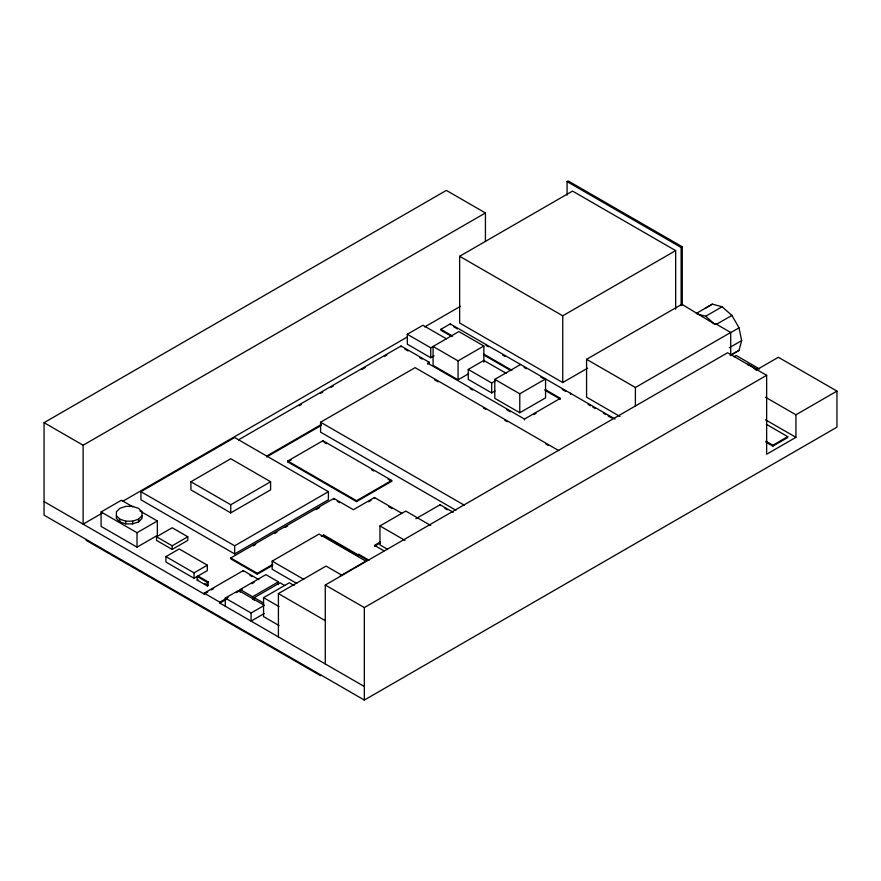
<?xml version="1.0" encoding="UTF-8"?>
<svg xmlns="http://www.w3.org/2000/svg" width="881" height="881" viewBox="0 0 881 881"><rect width="100%" height="100%" fill="white"/><g stroke="black" fill="none" stroke-linecap="round" stroke-linejoin="round"><path stroke-width="1.32" d="M730.107 355.517L739.027 350.363L741.648 340.595L739.027 327.809L731.88 315.42L722.112 306.753L712.344 304.143L696.276 313.438M116.391 515.759L119.827 519.184L125.763 521.167L132.646 521.167L138.581 519.184L142.017 515.759M138.581 521.893L142.017 518.457L142.017 511.784L138.581 508.359L132.646 506.377L125.763 506.377L119.827 508.359L116.391 511.784L116.391 518.457L119.827 521.893L125.763 523.876L132.646 523.876L138.581 521.893L138.581 519.184M705.196 308.284L712.344 304.143M756.085 370.13L778.352 357.268L836.95 391.098L836.95 427.186L364.338 700.054L44.05 515.143L44.061 422.671L446.359 190.395L485.431 212.96L485.431 241.526M44.061 422.671L83.122 445.224L485.431 212.96M567.078 195.142L567.078 181.607L568.223 180.946L682.268 246.79L682.268 304.98M587.627 368.181L562.75 382.541L459.64 323.008L459.64 256.272L572.54 191.078L675.661 250.611L675.661 309.198M434.091 355.792L430.743 357.73L407.308 344.196L407.308 334.273L422.924 325.254L446.37 338.789M139.947 510.947L157.347 520.99L157.347 535.417L137.029 547.145L101.084 526.398L101.084 511.971L121.402 500.232L132.998 506.927M102.163 513.149L83.122 524.151L83.122 445.224M122.404 501.476L406.868 337.236M424.73 326.928L460.433 306.313M140.927 491.675L234.665 437.549L328.404 491.675L328.404 499.791L234.665 553.918L140.927 499.791L140.927 491.675L234.665 545.802L328.404 491.675M238.553 439.806L401.042 345.991L429.179 362.234L429.179 363.137L427.604 364.04M299.044 405.789L301.412 404.412M320.398 393.455L322.765 392.089M331.069 387.299L333.436 385.922M361.904 369.491L365.461 367.432M384.446 356.486L386.814 355.109M451.524 336.366L440.874 330.221L440.874 329.318L450.257 323.889L615.081 419.059M190.913 481.753L230.767 458.748L270.599 481.742L270.599 489.869L230.756 512.874L190.913 489.869L190.913 481.753L230.756 504.747L270.599 481.742M407.308 334.273L430.743 347.808L458.858 331.575L483.856 346.002L483.856 362.245M455.929 510.275L320.585 432.142L320.585 422.219L415.105 367.652L558.752 450.587M321.433 424.433L266.679 456.05L266.679 456.953L321.433 425.336M429.179 362.234L427.604 363.137L524.47 419.059L560.393 398.322L545.009 389.435M101.084 511.971L137.029 532.719L157.347 520.99M468.626 373.742L458.076 379.832L433.078 365.406L433.078 346.464L458.076 360.891L483.856 346.002M156.532 536.782L172.169 527.752L187.796 536.782L187.796 540.383L172.169 549.414L156.532 540.383L156.532 536.782L172.169 545.802L187.796 536.782M287.779 461.016L322.931 440.72L391.682 480.409L391.682 481.301L356.53 501.597L287.779 461.908L287.779 461.016L356.53 500.705L391.682 480.409M287.779 461.908L291.292 459.882M495.023 390.977L491.675 392.904L468.24 379.37L468.24 369.447L483.856 360.428L506.123 373.291M459.64 256.272L562.75 315.805L675.661 250.611M567.078 181.607L681.123 247.462L682.268 246.79M165.914 556.616L179.206 548.94L207.332 565.184L207.332 570.602L194.051 578.266L165.914 562.034L165.914 556.616L194.051 572.859L207.332 565.184M494.781 379.381L519.779 393.807L545.559 378.918L545.559 397.871L519.779 412.749L494.781 398.322L494.781 379.381L520.561 364.492M468.24 369.447L491.675 382.982L495.023 381.055M272.725 565.316L257.318 574.214L230.734 558.873L230.734 557.97L333.866 498.426L353.402 509.714L374.491 497.534L401.714 513.249M253.265 545.868L255.633 544.502M274.597 533.545L276.964 532.179M285.268 527.389L287.635 526.023M316.092 509.592L319.638 507.544M197.157 580.072L207.321 585.942L208.114 585.48L208.114 581.878L207.321 582.33L197.157 576.46L197.157 580.072L197.95 579.621M619.916 416.438L586.57 397.188L586.57 359.305L681.883 304.275L714.447 323.988L715.229 323.536L730.712 332.467L730.712 355.472M207.729 591.999L204.183 594.047L204.183 593.155L243.255 570.602L258.893 579.632M211.286 589.951L213.654 588.585M368.632 501.818L370.978 500.463M296.765 583.453L272.152 569.247L272.152 561.131L319.021 534.062L365.89 561.131L340.121 576.009M230.734 557.97L257.318 573.311L272.725 564.413M321.345 536.342L323.712 534.976L358.082 554.821L358.875 554.369L369.018 560.228M533.743 414.61L536.055 413.277M696.959 313.889L705.703 316.235L722.112 306.753M225.283 598.111L238.542 590.457L264.333 605.346L251.074 613L225.283 598.111L225.283 606.227M240.15 592.23L240.15 589.521L265.919 574.654L278.385 581.856L278.385 584.566M204.183 593.155L219.821 602.186L228.102 597.395M236.394 592.616L242.319 589.202M251.79 583.729L254.157 582.363M219.821 602.186L219.821 603.078L225.734 599.664M731.88 315.42L716.253 324.439L715.229 323.536M240.15 589.521L252.627 596.723L278.385 581.856M254.235 600.368L254.235 597.659L280.004 582.782L284.684 585.491M387.1 549.017L379.953 544.887L379.953 525.946L405.745 511.057L430.743 525.494M279.035 625.543L263.551 616.601L263.551 597.659L289.342 582.77L294.1 585.524M278.418 636.886L278.418 593.596L326.069 566.087L342.467 575.557M586.57 359.305L635.399 387.497L730.712 332.467M730.107 332.963L739.027 327.809M415.854 518.744L440.104 504.747L453.153 512.279M380.427 541.925L374.491 545.35L383.995 550.834M323.712 534.976L323.712 535.879L358.082 555.724L358.875 555.272L367.895 560.481M374.491 546.253L380.427 542.828M264.333 613.462L251.074 621.116L251.074 613M729.369 347.687L741.648 340.595M325.276 663.955L325.276 585.028L727.585 352.763L766.646 375.317L766.646 454.244L795.928 437.339L795.928 414.786L836.95 391.098M733.961 356.772L736.197 355.484L759.62 369.007M364.338 700.054L364.338 607.582L766.646 375.317M765.908 441.216L772.868 445.235L787.724 436.657L787.724 437.549L772.868 446.127L765.908 442.108M731.88 354.481L739.027 350.363M696.728 313.162L697.741 313.438M757.264 369.447L747.892 364.04L747.892 364.943M753.751 368.324L756.096 369.679M765.457 397.199L795.928 414.786M765.457 419.741L795.928 437.339M766.36 424.323L787.724 436.657M453.836 326.862L457.404 328.921M485.993 345.429L488.382 346.806M502.677 355.054L505.055 356.431M524.107 367.432L526.497 368.809M540.791 377.057L543.17 378.434M562.232 389.435L565.8 391.505M588.134 404.401L590.479 405.756M592.814 407.11L595.16 408.465M603.364 413.2L605.71 414.555M608.055 415.898L611.568 417.935M440.874 329.318L452.702 336.146M483.471 353.909L511.872 370.306M483.471 354.812L510.694 370.527M545.009 390.338L560.393 399.225M404.566 348.92L408.079 350.957M419.797 357.719L422.142 359.074M470.135 388.587L472.491 389.953M506.751 409.731L510.297 411.779M434.52 379.766L438.099 381.836M483.35 407.958L485.728 409.335M504.78 420.336L507.159 421.702M545.945 444.09L548.29 445.445M320.585 422.219L464.232 505.154M444.85 508.381L447.218 509.758M324.12 442.295L326.488 443.661M371.529 469.672L373.896 471.038M388.125 479.253L391.682 481.301M388.697 506.63L392.243 508.678M337.313 501.322L339.614 502.644M379.953 525.946L404.952 540.383M325.276 585.028L364.338 607.582M272.152 561.131L303.791 579.39M249.951 575.359L252.186 576.648M278.418 593.596L325.287 620.653M263.551 597.659L279.035 606.591M254.235 597.659L263.595 603.067M197.95 576.009L208.114 581.878M204.722 583.53L208.114 585.48M44.05 501.597L204.183 594.047M219.821 603.078L364.338 686.508M705.703 316.235L714.447 323.988M772.868 445.235L772.868 446.127M681.123 247.462L681.123 305.641M635.399 387.497L635.399 406.438M570.569 393.355L570.569 394.248L570.558 393.355M562.75 315.805L562.75 382.541M524.47 419.059L524.47 419.962M519.779 393.807L519.779 412.749M491.675 382.982L491.675 392.904M458.076 360.891L458.076 379.832M450.257 323.889L450.257 324.792M440.104 504.747L440.104 505.65M430.743 347.808L430.743 357.73M401.042 345.991L401.042 346.894M374.491 497.534L374.491 498.437M358.875 554.369L358.875 555.272M358.082 554.821L358.082 555.724M356.53 500.705L356.53 501.597M333.866 498.426L333.866 499.329M322.931 440.72L322.931 441.612M320.585 674.791L320.585 675.694L86.228 540.394L86.228 539.48M257.318 573.311L257.318 574.214M252.627 596.723L252.627 599.432M243.255 570.602L243.255 571.494M234.665 545.802L234.665 553.918M230.756 504.747L230.756 512.874M207.321 582.33L207.321 585.942M194.051 572.859L194.051 578.266M172.169 545.802L172.169 549.414M137.029 532.719L137.029 547.145M132.646 521.167L132.646 523.876M125.763 521.167L125.763 523.876M119.827 519.184L119.827 521.893"/></g></svg>
